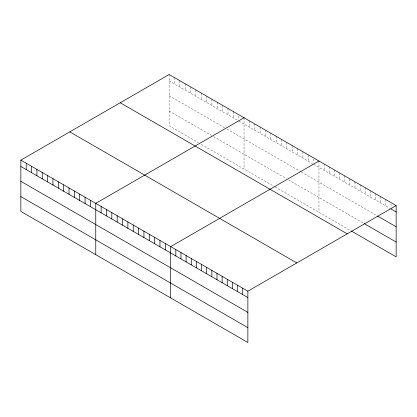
<?xml version="1.0" encoding="UTF-8"?>
<svg xmlns="http://www.w3.org/2000/svg" width="417" height="417" viewBox="0 0 417 417"><rect width="100%" height="100%" fill="white"/><g stroke="black" fill="none" stroke-linecap="round" stroke-linejoin="round"><path stroke-width="0.31" stroke-dasharray="2.08 1.56" d="M169.135 74.513L169.135 125.814L198.565 142.807M169.135 80.872L237.627 120.419M238.696 121.034L312.541 163.667M313.615 164.288L389.973 208.375M169.135 95.701L224.784 127.831M226.926 129.067L300.772 171.705M301.303 172.012L377.109 215.777M169.135 110.985L211.409 135.389M213.546 136.625L286.323 178.643M288.465 179.878L363.217 223.038M201.239 144.35L274.548 186.675M275.084 186.983L350.869 230.737M391.005 203.877L391.005 207.697M385.861 199.634L385.861 205.998M380.711 196.662L380.711 203.027M375.566 193.697L375.566 200.056M370.421 190.725L370.421 197.085M365.276 187.754L365.276 194.113M360.132 184.783L360.132 191.142M354.982 181.812L354.982 188.171M349.837 178.841L349.837 185.2M344.692 175.87L344.692 182.229M339.547 172.899L339.547 179.258M334.403 169.928L334.403 176.287M329.258 166.956L329.258 173.316M324.108 163.985L324.108 170.345M318.963 161.014L318.963 212.316M313.615 159.195L313.615 163.016M308.262 154.837L308.262 161.197M302.909 151.746L302.909 158.106M297.561 148.655L297.561 155.02M292.208 145.569L292.208 151.929M286.86 142.478L286.86 148.838M281.506 139.387L281.506 145.752M276.153 136.296L276.153 142.661M270.805 133.211L270.805 139.57M265.452 130.12L265.452 136.484M260.104 127.029L260.104 133.393M254.751 123.943L254.751 130.302M249.397 120.852L249.397 127.211M244.049 117.761L244.049 169.062M238.696 115.947L238.696 119.762M233.348 111.584L233.348 117.943M227.995 108.493L227.995 114.857M222.642 105.402L222.642 111.766M217.293 102.316L217.293 108.675M211.94 99.225L211.94 105.59M206.592 96.134L206.592 102.499M201.239 93.048L201.239 99.408M195.886 89.957L195.886 96.317M190.538 86.866L190.538 93.231M185.184 83.781L185.184 90.14M179.836 80.69L179.836 87.049M174.483 77.598L174.483 83.963"/><path stroke-width="0.63" d="M20.85 160.123L247.865 291.186L247.865 342.487L20.85 211.424L20.85 160.123L169.135 74.513L396.15 205.576L396.15 256.877L351.38 231.034M244.049 117.761L95.764 203.371L95.764 254.672M318.963 161.014L170.683 246.624L170.683 297.926M247.865 291.186L396.15 205.576M391.005 208.969L396.15 211.94M377.625 216.074L396.15 226.77M364.244 223.632L396.15 242.048M120.2 102.759L347.215 233.828M69.785 131.871L296.8 262.934M20.85 166.482L247.865 297.55M20.85 181.312L247.865 312.38M20.85 196.595L247.865 327.658M242.72 288.215L242.72 294.579M237.575 285.244L237.575 291.608M232.431 282.273L232.431 288.637M227.286 279.307L227.286 285.666M222.141 276.335L222.141 282.695M216.991 273.364L216.991 279.724M211.846 270.393L211.846 276.752M206.702 267.422L206.702 273.781M201.557 264.451L201.557 270.81M196.412 261.48L196.412 267.839M191.262 258.509L191.262 264.868M186.118 255.538L186.118 261.897M180.973 252.566L180.973 258.926M175.828 249.595L175.828 255.96M165.33 243.533L165.33 249.898M159.977 240.447L159.977 246.807M154.629 237.356L154.629 243.716M149.276 234.265L149.276 240.63M143.928 231.18L143.928 237.539M138.574 228.089L138.574 234.448M133.221 224.998L133.221 231.362M127.873 221.912L127.873 228.271M122.52 218.821L122.52 225.18M117.172 215.73L117.172 222.094M111.819 212.639L111.819 219.003M106.471 209.553L106.471 215.912M101.117 206.462L101.117 212.821M90.416 200.285L90.416 206.644M85.063 197.194L85.063 203.553M79.715 194.103L79.715 200.468M74.362 191.017L74.362 197.377M69.008 187.926L69.008 194.286M63.66 184.835L63.66 191.2M58.307 181.744L58.307 188.109M52.959 178.658L52.959 185.018M47.606 175.567L47.606 181.927M42.253 172.476L42.253 178.841M36.904 169.391L36.904 175.75M31.551 166.3L31.551 172.659M26.203 163.209L26.203 169.573"/></g></svg>
